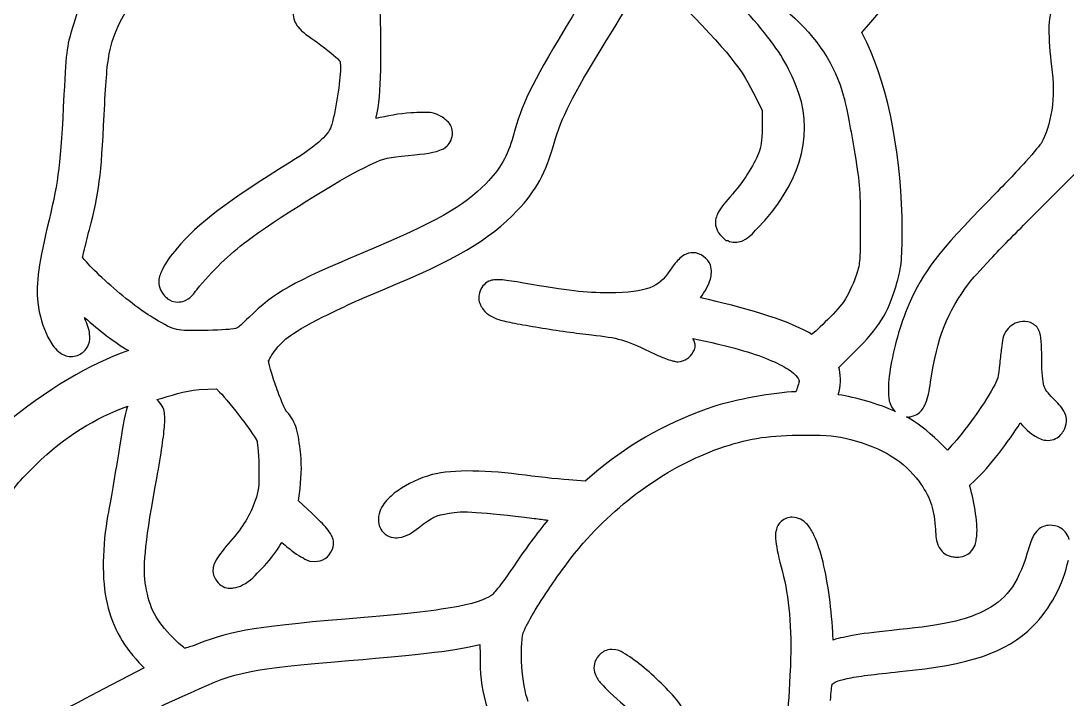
# Model space of a CAD drawing. Extents: x 3 to 173, y 187 to 306.
# Drawn here: x 15.92 to 23.84, y 260.88 to 266.01 of the extents above; entities that cross this region are included whole.
import ezdxf

# ---------------------------------------------------------------- set-up
doc = ezdxf.new("R2010")
doc.units = 0
doc.layers.add('Layer_1', color=7, linetype='CONTINUOUS')

msp = doc.modelspace()

# ---------------------------------------------------------------- linework, layer by layer
at = {"layer": 'Layer_1', "color": 7}
for points in [[(22.322239, 265.846415), (22.284757, 265.922482), (22.338227, 265.983668), (22.338763, 265.983668)], [(21.462926, 265.469919), (21.530727, 265.335423), (21.530163, 265.207543)], [(23.546517, 264.50532), (23.889925, 264.849278), (23.889922, 264.849341)], [(21.223689, 264.382923), (21.224226, 264.382923), (21.255092, 264.352056), (21.271077, 264.352056)], [(22.114984, 263.376414), (22.114984, 263.376979), (22.111676, 263.391852), (22.232944, 263.51257)], [(17.272581, 263.223749), (17.402666, 263.230353), (17.42637, 263.205546)], [(22.629283, 263.016488), (22.629847, 263.016488)], [(22.963872, 262.800989), (22.933005, 262.767365), (22.869062, 262.82855)], [(20.295985, 262.619074), (20.192356, 262.531983), (20.09865, 262.538587)], [(23.10165, 262.492903), (23.101113, 262.493468), (23.099448, 262.499536), (23.142442, 262.539225)], [(18.124206, 262.289972), (18.12367, 262.290536), (18.023902, 262.384242), (18.034925, 262.475744)], [(19.395852, 261.297278), (19.396416, 261.220107)], [(16.841532, 261.135254), (16.855863, 261.120917), (16.54994, 260.962167)]]:
    msp.add_lwpolyline(points, dxfattribs=at)
msp.add_lwpolyline([(16.731287, 263.098702)], close=True, dxfattribs=at)
for points in [[(22.338763, 265.983668), (22.50434, 266.173426), (22.586182, 266.318067), (22.79131, 266.775764)], [(16.675639, 266.004682), (16.796898, 266.251579), (16.919462, 266.376634), (17.238983, 266.571884)], [(21.572042, 265.891051), (21.450032, 266.04767), (21.270521, 266.238108), (20.977831, 266.536524)], [(20.312007, 266.396607), (20.2648, 266.325597), (20.188456, 266.199043), (20.041359, 265.955635)], [(18.612042, 265.282543), (18.651364, 265.458901), (18.653935, 265.727819), (18.635192, 266.307253)], [(20.79706, 266.260361), (21.247114, 265.810225), (21.359204, 265.675992), (21.462926, 265.469919)], [(23.742161, 266.172178), (23.710838, 266.084548), (23.700548, 266.016502), (23.699718, 265.948938)], [(16.347665, 266.078593), (16.346254, 266.067191), (16.339825, 266.040239), (16.323964, 265.990952)], [(17.983098, 266.072511), (17.979429, 266.027658), (18.000173, 265.990348), (18.018376, 265.967779)], [(20.343427, 265.846494), (20.399984, 265.938357), (20.454346, 266.027299), (20.496662, 266.097296)], [(21.739067, 266.063607), (21.944098, 265.88955), (22.084899, 265.672662), (22.146965, 265.442388)], [(16.323964, 265.990952), (16.271465, 265.827859), (16.266846, 265.805969), (16.248998, 265.453516)], [(16.591302, 265.761045), (16.608236, 265.8557), (16.629978, 265.91171), (16.675639, 266.004682)], [(18.018376, 265.967779), (18.054777, 265.922649), (18.096492, 265.895564), (18.167206, 265.846513)], [(20.041359, 265.955635), (19.783588, 265.529084), (19.711808, 265.380418), (19.646691, 265.140385)], [(23.699718, 265.948938), (23.699154, 265.878348), (23.707903, 265.7619), (23.720123, 265.66947)], [(18.167206, 265.846513), (18.233376, 265.800607), (18.319047, 265.726513), (18.322098, 265.723041)], [(19.957576, 265.085815), (20.014172, 265.285315), (20.087118, 265.430207), (20.343427, 265.846494)], [(21.808513, 265.462206), (21.758213, 265.60834), (21.694055, 265.734432), (21.572042, 265.891051)], [(22.59013, 264.433097), (22.590695, 264.948872), (22.48936, 265.507288), (22.322239, 265.846415)], [(16.55327, 265.29968), (16.564418, 265.53117), (16.57438, 265.666391), (16.591302, 265.761045)], [(18.322098, 265.723041), (18.338749, 265.704076), (18.337219, 265.704753), (18.33753, 265.703737)], [(18.33753, 265.703737), (18.337812, 265.702608), (18.340295, 265.687199), (18.340295, 265.648063)], [(23.720123, 265.66947), (23.75209, 265.427329), (23.718147, 265.217917), (23.640197, 265.084632)], [(18.340295, 265.648063), (18.340239, 265.560001), (18.305523, 265.330586), (18.275252, 265.228038)], [(16.248998, 265.453516), (16.222158, 264.923367), (16.209154, 264.809513), (16.136552, 264.507631)], [(21.495975, 264.443559), (21.802299, 264.75785), (21.924735, 265.124569), (21.808513, 265.462206)], [(22.146965, 265.442388), (22.160117, 265.393578), (22.197983, 265.207291), (22.224686, 265.051025)], [(16.441925, 264.434821), (16.514826, 264.712691), (16.53089, 264.835114), (16.55327, 265.29968)], [(18.87332, 265.315066), (18.785557, 265.309958), (18.691253, 265.292602), (18.60984, 265.272073)], [(18.60984, 265.272073), (18.610687, 265.275883), (18.611195, 265.278705), (18.612042, 265.282543)], [(19.019943, 265.317324), (18.980322, 265.321219), (18.940435, 265.319018), (18.87332, 265.315066)], [(19.133495, 265.266612), (19.110579, 265.2895), (19.059567, 265.313427), (19.019943, 265.317324)], [(18.275252, 265.228038), (18.253803, 265.155399), (18.189027, 265.084259), (17.958302, 264.940854)], [(19.187512, 265.163536), (19.182799, 265.233242), (19.151845, 265.248267), (19.133495, 265.266612)], [(21.530163, 265.207543), (21.529316, 265.091055), (21.525012, 265.064936), (21.502604, 265.008)], [(19.148927, 265.066522), (19.170178, 265.086672), (19.189875, 265.128681), (19.187512, 265.163536)], [(19.646691, 265.140385), (19.604772, 264.985885), (19.552891, 264.895664), (19.439433, 264.779341)], [(18.801661, 264.988247), (18.950192, 265.003572), (19.025167, 265.008313), (19.092706, 265.032895)], [(19.092706, 265.032895), (19.10958, 265.039047), (19.127679, 265.046385), (19.148927, 265.066522)], [(19.678661, 264.577044), (19.822919, 264.730313), (19.893697, 264.860655), (19.957576, 265.085815)], [(22.224686, 265.051025), (22.268803, 264.792851), (22.272224, 264.749953), (22.272642, 264.471146)], [(23.640197, 265.084632), (23.639633, 265.083503), (23.590896, 265.020156), (23.522237, 264.944622)], [(18.518889, 264.901157), (18.668638, 264.973318), (18.672417, 264.974927), (18.801661, 264.988247)], [(21.502604, 265.008), (21.4671, 264.917661), (21.390692, 264.796565), (21.287079, 264.678376)], [(17.958302, 264.940854), (17.48893, 264.649135), (17.258882, 264.477532), (17.10447, 264.292073)], [(17.631432, 264.346082), (17.835406, 264.499907), (18.345014, 264.817368), (18.518889, 264.901157)], [(23.522237, 264.944622), (23.453578, 264.869093), (23.360205, 264.770829), (23.250488, 264.659095)], [(19.439433, 264.779341), (19.273404, 264.609119), (19.068971, 264.492106), (18.511187, 264.258441)], [(21.287079, 264.678376), (21.241563, 264.626453), (21.213814, 264.599077), (21.191719, 264.550493)], [(23.250488, 264.659095), (22.860979, 264.262417), (22.74774, 264.115662), (22.640293, 263.866445)], [(18.661117, 263.978976), (19.200038, 264.200371), (19.471236, 264.35666), (19.678661, 264.577044)], [(16.136552, 264.507631), (16.059596, 264.187673), (16.034348, 264.027684), (16.051112, 263.883105)], [(21.191719, 264.550493), (21.180656, 264.526193), (21.172342, 264.488302), (21.181796, 264.452928)], [(23.259886, 264.211524), (23.341595, 264.29787), (23.444002, 264.402927), (23.546517, 264.50532)], [(16.400032, 264.268355), (16.410643, 264.313251), (16.425629, 264.372684), (16.441925, 264.434821)], [(21.181796, 264.452928), (21.191279, 264.417552), (21.210546, 264.396058), (21.223689, 264.382923)], [(21.387384, 264.350956), (21.437199, 264.375594), (21.454728, 264.401228), (21.495975, 264.443559)], [(22.272642, 264.471146), (22.272783, 264.320837), (22.272077, 264.243133), (22.267683, 264.19664)], [(22.543829, 264.008663), (22.582547, 264.136478), (22.58971, 264.195852), (22.59013, 264.433097)], [(17.2533, 263.978422), (17.368641, 264.119076), (17.501937, 264.248427), (17.631432, 264.346082)], [(21.271077, 264.352056), (21.276668, 264.349178), (21.276617, 264.346327), (21.283758, 264.343787)], [(21.283758, 264.343787), (21.317339, 264.331878), (21.362478, 264.338623), (21.387384, 264.350956)], [(16.390109, 264.223707), (16.392649, 264.236097), (16.395686, 264.249982), (16.400032, 264.268355)], [(17.10447, 264.292073), (17.056881, 264.234926), (17.014983, 264.183417), (16.988716, 264.120646)], [(18.511187, 264.258441), (17.975086, 264.033857), (17.842803, 263.958303), (17.648535, 263.770066)], [(21.011461, 264.25892), (20.954006, 264.25892), (20.923526, 264.230839), (20.899566, 264.207657)], [(21.138794, 264.166868), (21.124229, 264.211405), (21.060229, 264.25892), (21.011461, 264.25892)], [(16.418774, 264.18843), (16.405256, 264.203529), (16.397043, 264.214366), (16.390109, 264.223707)], [(16.559885, 264.048972), (16.503142, 264.100715), (16.452551, 264.150654), (16.418774, 264.18843)], [(20.899566, 264.207657), (20.875605, 264.184487), (20.855437, 264.157924), (20.833418, 264.124975)], [(21.138794, 264.059381), (21.146665, 264.090462), (21.153357, 264.122328), (21.138794, 264.166868)], [(22.267683, 264.19664), (22.263167, 264.150149), (22.25693, 264.131556), (22.236814, 264.07372)], [(23.101136, 264.035685), (23.113046, 264.051574), (23.178177, 264.125178), (23.259886, 264.211524)], [(16.988716, 264.120646), (16.977992, 264.094992), (16.964239, 264.072902), (16.966666, 264.026389)], [(20.833418, 264.124975), (20.786126, 264.054194), (20.746316, 264.019449), (20.681284, 263.993784)], [(16.904394, 263.778324), (16.815282, 263.832341), (16.673367, 263.945484), (16.559885, 264.048972)], [(16.966666, 264.026389), (16.969206, 263.979876), (17.000818, 263.941494), (17.016828, 263.926067)], [(19.426718, 264.016943), (19.402306, 263.992531), (19.384825, 263.950643), (19.387029, 263.913864)], [(19.509401, 264.053321), (19.489363, 264.051346), (19.460689, 264.050781), (19.426718, 264.016943)], [(19.566176, 264.052757), (19.54642, 264.05445), (19.529442, 264.055297), (19.509401, 264.053321)], [(19.724926, 264.029615), (19.655253, 264.041835), (19.605704, 264.04954), (19.566176, 264.052757)], [(20.372053, 263.955201), (20.186689, 263.955766), (20.068074, 263.969369), (19.724926, 264.029615)], [(21.064378, 263.917166), (21.095888, 263.964362), (21.126692, 264.011657), (21.138794, 264.059381)], [(22.236814, 264.07372), (22.217143, 264.017143), (22.171919, 263.924069), (22.153581, 263.896228)], [(22.232944, 263.51257), (22.417312, 263.696282), (22.479945, 263.797724), (22.543829, 264.008663)], [(22.804583, 263.279417), (22.856901, 263.627516), (22.926384, 263.802702), (23.101136, 264.035685)], [(17.016828, 263.926067), (17.025323, 263.917883), (17.03602, 263.904562), (17.066438, 263.892443)], [(17.171718, 263.899047), (17.221242, 263.926113), (17.227076, 263.94645), (17.2533, 263.978422)], [(18.212426, 263.775578), (18.340643, 263.840278), (18.497979, 263.911956), (18.661117, 263.978976)], [(20.681284, 263.993784), (20.616251, 263.96813), (20.51946, 263.954696), (20.372053, 263.955201)], [(16.051112, 263.883105), (16.06226, 263.786949), (16.090665, 263.695009), (16.127733, 263.621276)], [(17.066438, 263.892443), (17.09685, 263.880336), (17.146958, 263.885529), (17.171718, 263.899047)], [(19.387029, 263.913864), (19.389287, 263.877085), (19.405063, 263.849585), (19.421207, 263.829528)], [(21.882932, 263.654787), (21.708968, 263.752918), (21.383687, 263.848349), (21.064378, 263.917166)], [(22.153581, 263.896228), (22.112853, 263.834396), (21.94177, 263.666499), (21.904982, 263.641015)], [(22.640293, 263.866445), (22.572991, 263.710224), (22.523766, 263.529108), (22.500282, 263.380275)], [(16.408301, 263.758504), (16.407454, 263.760479), (16.406382, 263.766124), (16.405535, 263.768438)], [(16.405535, 263.768438), (16.52027, 263.669245), (16.625146, 263.585738), (16.736266, 263.518736)], [(17.268195, 263.669736), (17.086159, 263.668325), (17.084339, 263.669172), (16.904394, 263.778324)], [(17.648535, 263.770066), (17.59712, 263.720248), (17.57004, 263.697123), (17.560341, 263.691242)], [(17.945088, 263.620136), (17.982201, 263.650043), (18.084213, 263.710876), (18.212426, 263.775578)], [(19.421207, 263.829528), (19.453498, 263.789413), (19.492973, 263.768757), (19.538614, 263.75346)], [(16.444679, 263.625662), (16.443268, 263.674593), (16.428536, 263.712301), (16.408301, 263.758504)], [(17.560341, 263.691242), (17.550632, 263.685371), (17.55035, 263.685513), (17.512385, 263.680771)], [(19.538614, 263.75346), (19.571064, 263.742595), (19.606076, 263.735906), (19.658228, 263.725915)], [(19.658228, 263.725915), (19.710383, 263.715897), (19.77454, 263.704551), (19.842886, 263.693392)], [(19.842886, 263.693392), (19.979389, 263.671125), (20.132048, 263.649165), (20.239211, 263.637721)], [(23.430193, 263.71711), (23.392863, 263.694476), (23.363953, 263.659418), (23.352469, 263.610724)], [(23.582328, 263.719368), (23.527207, 263.753466), (23.46752, 263.739829), (23.430193, 263.71711)], [(23.598866, 263.706696), (23.594407, 263.710817), (23.582441, 263.719311), (23.582328, 263.719368)], [(23.609901, 263.695125), (23.60705, 263.698653), (23.603325, 263.702576), (23.598866, 263.706696)], [(23.621472, 263.677486), (23.618932, 263.682284), (23.615602, 263.688069), (23.609901, 263.695125)], [(16.127733, 263.621276), (16.146275, 263.584409), (16.166177, 263.55214), (16.195531, 263.523161)], [(16.424836, 263.542429), (16.441657, 263.571162), (16.445385, 263.601196), (16.444679, 263.625662)], [(17.512385, 263.680771), (17.478476, 263.676538), (17.358532, 263.670357), (17.268195, 263.669736)], [(17.830986, 263.500521), (17.859234, 263.53929), (17.901048, 263.584641), (17.945088, 263.620136)], [(20.239211, 263.637721), (20.43892, 263.616413), (20.498652, 263.598941), (20.677976, 263.511491)], [(21.023038, 263.544009), (21.028626, 263.574901), (21.015054, 263.590706), (21.0065, 263.61126)], [(21.0065, 263.61126), (21.132873, 263.584195), (21.272353, 263.552075), (21.357626, 263.527474)], [(21.904982, 263.641015), (21.899931, 263.643555), (21.906393, 263.641579), (21.882932, 263.654787)], [(23.352469, 263.610724), (23.346853, 263.586876), (23.345047, 263.568692), (23.340898, 263.53631)], [(23.630277, 263.656545), (23.628584, 263.661964), (23.62658, 263.667891), (23.621472, 263.677486)], [(23.636345, 263.630637), (23.634934, 263.638229), (23.633805, 263.645736), (23.630277, 263.656545)], [(23.641848, 263.582129), (23.640437, 263.60005), (23.63897, 263.615417), (23.636345, 263.630637)], [(16.352627, 263.482344), (16.378535, 263.492278), (16.408019, 263.513687), (16.424836, 263.542429)], [(20.935394, 263.443137), (20.967993, 263.45564), (21.013798, 263.492845), (21.023038, 263.544009)], [(23.340898, 263.53631), (23.336721, 263.503928), (23.332205, 263.464137), (23.328226, 263.424415)], [(23.646251, 263.453145), (23.646251, 263.501676), (23.644558, 263.546301), (23.641848, 263.582129)], [(16.736266, 263.518736), (16.44096, 263.414607), (16.134466, 263.238659), (15.76392, 262.931141)], [(16.195531, 263.523161), (16.210206, 263.508655), (16.227222, 263.493985), (16.253409, 263.483472)], [(16.253409, 263.483472), (16.279599, 263.472946), (16.318568, 263.469333), (16.352627, 263.482344)], [(17.795158, 263.442643), (17.795158, 263.420009), (17.80275, 263.46175), (17.830986, 263.500521)], [(17.811143, 263.376496), (17.799882, 263.416047), (17.795158, 263.455992), (17.795158, 263.442643)], [(20.677976, 263.511491), (20.722008, 263.490014), (20.764249, 263.471969), (20.799794, 263.458575)], [(20.799794, 263.458575), (20.817574, 263.451886), (20.833387, 263.446298), (20.849403, 263.442037)], [(21.357626, 263.527474), (21.528899, 263.478062), (21.653917, 263.425369), (21.72694, 263.377543)], [(23.662789, 263.254706), (23.65215, 263.288485), (23.646251, 263.34734), (23.646251, 263.453145)], [(17.85579, 263.239796), (17.838603, 263.287754), (17.822398, 263.336945), (17.811143, 263.376496)], [(20.849403, 263.442037), (20.857419, 263.439779), (20.865549, 263.437916), (20.876415, 263.436533)], [(20.876415, 263.436533), (20.88728, 263.435122), (20.898231, 263.428913), (20.935394, 263.443137)], [(21.72694, 263.377543), (21.799962, 263.329721), (21.811248, 263.299557), (21.811276, 263.282733)], [(22.106715, 263.184593), (22.123563, 263.25163), (22.129434, 263.313863), (22.114984, 263.376414)], [(22.500282, 263.380275), (22.488542, 263.30578), (22.482793, 263.240677), (22.487054, 263.18294)], [(23.328226, 263.424415), (23.317219, 263.314368), (23.313805, 263.301004), (23.278617, 263.238653)], [(21.811276, 263.282733), (21.811237, 263.299413), (21.800885, 263.241134), (21.79033, 263.219343)], [(16.952324, 263.149886), (17.058781, 263.173734), (17.154556, 263.21809), (17.272581, 263.223749)], [(17.907053, 263.109158), (17.891446, 263.144665), (17.872983, 263.191838), (17.85579, 263.239796)], [(21.79033, 263.219343), (21.784262, 263.206841), (21.786596, 263.210623), (21.784818, 263.207772)], [(22.767651, 263.119016), (22.786532, 263.164135), (22.794265, 263.210722), (22.804583, 263.279417)], [(23.278617, 263.238653), (23.197715, 263.095245), (23.063217, 262.908752), (22.963872, 262.800989)], [(23.732795, 263.156038), (23.687551, 263.201287), (23.673432, 263.22093), (23.662789, 263.254706)], [(17.009098, 263.048464), (17.005486, 263.079421), (16.987226, 263.117766), (16.952324, 263.149886)], [(17.42637, 263.205546), (17.46574, 263.164663), (17.535892, 263.079646), (17.595593, 263.001045)], [(21.784818, 263.207772), (21.623816, 263.202156), (21.321773, 263.146942), (21.165803, 263.095874)], [(22.539971, 263.057814), (22.405184, 263.117323), (22.241219, 263.166249), (22.106715, 263.184593)], [(22.487054, 263.18294), (22.489312, 263.154068), (22.492309, 263.126806), (22.508001, 263.094192)], [(23.813273, 263.061231), (23.791768, 263.099151), (23.768823, 263.12001), (23.732795, 263.156038)], [(16.034551, 262.653872), (16.257177, 262.875543), (16.487241, 263.007886), (16.731287, 263.098702)], [(16.727432, 263.090413), (16.70477, 263.022674), (16.691756, 262.930308), (16.660735, 262.738188)], [(16.73129, 263.098682), (16.730443, 263.096142), (16.728307, 263.093038), (16.727432, 263.090413)], [(17.926899, 263.067265), (17.921791, 263.076776), (17.914843, 263.091395), (17.907053, 263.109158)], [(17.926899, 263.064443), (17.939571, 263.051771), (17.932007, 263.057641), (17.926899, 263.067265)], [(18.002967, 262.944276), (17.986598, 262.992124), (17.95734, 263.034017), (17.926899, 263.064443)], [(21.165803, 263.095874), (20.847693, 262.991723), (20.538237, 262.822246), (20.295985, 262.619074)], [(22.508001, 263.094192), (22.513499, 263.082762), (22.527294, 263.069977), (22.539971, 263.057814)], [(22.720246, 263.050665), (22.745138, 263.072001), (22.758216, 263.09645), (22.767651, 263.119016)], [(23.833113, 262.985164), (23.83396, 263.014374), (23.824026, 263.042272), (23.813273, 263.061231)], [(17.007433, 262.925542), (17.011864, 262.974403), (17.013292, 263.012111), (17.009098, 263.048464)], [(17.595593, 263.001045), (17.625441, 262.961742), (17.65283, 262.923659), (17.673864, 262.893004)], [(22.869062, 262.82855), (22.774842, 262.919231), (22.701916, 262.973661), (22.622671, 263.017617)], [(22.622671, 263.017617), (22.624928, 263.017509), (22.627003, 263.016488), (22.629283, 263.016488)], [(22.629847, 263.016488), (22.658321, 263.017052), (22.695351, 263.029329), (22.720246, 263.050665)], [(23.814374, 262.919017), (23.821881, 262.933015), (23.832295, 262.955951), (23.833113, 262.985164)], [(16.937431, 262.4763), (16.975664, 262.686655), (16.998549, 262.827817), (17.007433, 262.925542)], [(18.036591, 262.770094), (18.027108, 262.845653), (18.019319, 262.89643), (18.002967, 262.944276)], [(23.142442, 262.539225), (23.24632, 262.635347), (23.39826, 262.83503), (23.483096, 262.972478)], [(23.483096, 262.972478), (23.529273, 262.922367), (23.57709, 262.87271), (23.641292, 262.848456)], [(23.749333, 262.853423), (23.78303, 262.870102), (23.802072, 262.896047), (23.814374, 262.919017)], [(17.673864, 262.893004), (17.69489, 262.862352), (17.710776, 262.832781), (17.708592, 262.837883)], [(17.708592, 262.837883), (17.710003, 262.834723), (17.723603, 262.76695), (17.724027, 262.63724)], [(21.246812, 262.793335), (21.440969, 262.857806), (21.593248, 262.879875), (21.849842, 262.879875)], [(21.849842, 262.879875), (22.042552, 262.879875), (22.08189, 262.876178), (22.199862, 262.846251)], [(22.199862, 262.846251), (22.443327, 262.784521), (22.604919, 262.681733), (22.718005, 262.528198)], [(23.641292, 262.848456), (23.671276, 262.837138), (23.71563, 262.836715), (23.749333, 262.853423)], [(16.660735, 262.738188), (16.635335, 262.580951), (16.59934, 262.372598), (16.58191, 262.278474)], [(18.034925, 262.475744), (18.047625, 262.583985), (18.048517, 262.674186), (18.036591, 262.770094)], [(20.177452, 262.062975), (20.484445, 262.410252), (20.857698, 262.664125), (21.246812, 262.793335)], [(15.774376, 262.302195), (15.873699, 262.495026), (15.868486, 262.488518), (16.034551, 262.653872)], [(17.724027, 262.63724), (17.724292, 262.481727), (17.722333, 262.459646), (17.696465, 262.385337)], [(19.034252, 262.581025), (18.937732, 262.555907), (18.84748, 262.511694), (18.77463, 262.459759)], [(19.741461, 262.576622), (19.456109, 262.614163), (19.195068, 262.622881), (19.034252, 262.581025)], [(20.09865, 262.538587), (20.029819, 262.543074), (19.864135, 262.560487), (19.741461, 262.576622)], [(22.718005, 262.528198), (22.795992, 262.422314), (22.828749, 262.333115), (22.839824, 262.190305)], [(16.867976, 261.739325), (16.845483, 261.868354), (16.859114, 262.045375), (16.937431, 262.4763)], [(18.77463, 262.459759), (18.738206, 262.433795), (18.706225, 262.406405), (18.67982, 262.373769)], [(23.145197, 262.285648), (23.135855, 262.357558), (23.121744, 262.431862), (23.10165, 262.492903)], [(17.696465, 262.385337), (17.657944, 262.275048), (17.605931, 262.188863), (17.510153, 262.078861)], [(18.67982, 262.373769), (18.653404, 262.341133), (18.628007, 262.302121), (18.628007, 262.244785)], [(16.58191, 262.278474), (16.538899, 262.046024), (16.532419, 261.784255), (16.575295, 261.606542)], [(18.237759, 262.173665), (18.211173, 262.205821), (18.175701, 262.241362), (18.124206, 262.289972)], [(18.930625, 262.179741), (19.045216, 262.265269), (19.056259, 262.2708), (19.163789, 262.290536)], [(19.163789, 262.290536), (19.258514, 262.307921), (19.40076, 262.301825), (19.805404, 262.250297)], [(23.150158, 262.092171), (23.16204, 262.15536), (23.154538, 262.213738), (23.145197, 262.285648)], [(18.628007, 262.244785), (18.628007, 262.216901), (18.631817, 262.178), (18.665489, 262.14281)], [(19.90848, 262.237625), (19.836308, 262.150486), (19.725995, 262.000668), (19.65382, 261.892013)], [(19.805404, 262.250297), (19.84537, 262.245217), (19.87362, 262.241999), (19.90848, 262.237625)], [(21.675118, 262.227798), (21.652681, 262.207393), (21.643201, 262.183989), (21.638186, 262.166062)], [(21.757247, 262.259218), (21.73196, 262.259218), (21.697538, 262.248211), (21.675118, 262.227798)], [(21.864735, 262.211813), (21.842241, 262.234363), (21.805993, 262.259218), (21.757247, 262.259218)], [(21.915447, 262.139053), (21.901759, 262.165272), (21.887225, 262.189275), (21.864735, 262.211813)], [(22.839824, 262.190305), (22.844678, 262.127615), (22.842364, 262.098233), (22.860217, 262.049744)], [(23.705241, 262.198585), (23.675405, 262.198585), (23.639077, 262.183345), (23.618701, 262.164961)], [(23.790681, 262.176544), (23.759154, 262.195678), (23.728917, 262.198585), (23.705241, 262.198585)], [(18.273036, 262.121849), (18.262735, 262.142903), (18.251051, 262.157587), (18.237759, 262.173665)], [(18.279652, 262.01822), (18.297714, 262.065111), (18.283337, 262.100807), (18.273036, 262.121849)], [(18.665489, 262.14281), (18.699169, 262.107622), (18.751996, 262.100473), (18.783449, 262.105328)], [(18.783449, 262.105328), (18.846359, 262.115036), (18.880974, 262.142685), (18.930625, 262.179741)], [(21.638186, 262.166062), (21.628167, 262.130211), (21.631249, 262.106378), (21.634326, 262.077867)], [(21.983798, 261.94778), (21.964099, 262.023286), (21.942814, 262.086602), (21.915447, 262.139053)], [(23.580118, 262.112595), (23.563297, 262.079183), (23.552178, 262.04351), (23.536021, 261.990226)], [(23.618701, 262.164961), (23.598324, 262.146589), (23.588523, 262.1293), (23.580118, 262.112595)], [(23.853521, 262.091657), (23.845336, 262.121251), (23.822208, 262.15742), (23.790681, 262.176544)], [(17.510153, 262.078861), (17.458326, 262.019337), (17.424956, 261.97896), (17.401012, 261.936096)], [(17.746624, 261.8727), (17.796016, 261.925309), (17.844047, 261.982674), (17.877262, 262.036412)], [(17.877262, 262.036412), (17.884656, 262.04835), (17.889869, 262.056252), (17.897658, 262.068932)], [(17.897658, 262.068932), (17.929157, 262.042262), (17.961062, 262.013947), (17.991364, 261.992865)], [(19.893579, 261.682085), (19.985442, 261.820763), (20.096824, 261.971766), (20.177452, 262.062975)], [(21.634326, 262.077867), (21.640478, 262.02085), (21.656649, 261.949603), (21.683937, 261.847461)], [(22.860217, 262.049744), (22.869192, 262.025501), (22.894885, 261.99109), (22.92416, 261.975881)], [(23.103303, 261.992952), (23.1461, 262.033307), (23.145177, 262.065726), (23.150158, 262.092171)], [(17.991364, 261.992865), (18.014535, 261.97675), (18.036235, 261.962924), (18.057512, 261.951525)], [(18.057512, 261.951525), (18.078791, 261.940123), (18.088271, 261.925617), (18.142949, 261.925617)], [(18.142949, 261.925617), (18.207473, 261.925617), (18.253337, 261.949719), (18.279652, 262.01822)], [(22.064274, 261.3894), (22.053013, 261.599123), (22.023202, 261.796771), (21.983798, 261.94778)], [(22.92416, 261.975881), (22.953432, 261.960669), (22.972254, 261.960669), (22.983689, 261.959343)], [(22.983689, 261.959343), (22.995797, 261.957932), (23.009625, 261.956182), (23.030544, 261.958778)], [(23.030544, 261.958778), (23.051485, 261.961318), (23.081905, 261.972776), (23.103303, 261.992952)], [(23.536021, 261.990226), (23.46054, 261.741439), (23.372696, 261.630912), (23.200329, 261.547047)], [(17.401012, 261.936096), (17.389046, 261.914675), (17.376349, 261.891604), (17.376207, 261.85231)], [(17.600554, 261.747024), (17.660975, 261.778241), (17.697235, 261.820091), (17.746624, 261.8727)], [(19.65382, 261.892013), (19.620286, 261.841535), (19.583484, 261.790221), (19.552395, 261.749248)], [(23.579026, 261.43516), (23.707445, 261.563374), (23.809757, 261.754754), (23.846917, 261.934561)], [(17.376207, 261.85231), (17.37608, 261.813019), (17.407362, 261.762264), (17.437393, 261.743722)], [(21.683937, 261.847461), (21.734345, 261.658821), (21.755399, 261.42163), (21.74402, 261.134737)], [(17.076335, 261.346861), (16.943919, 261.48112), (16.897725, 261.568564), (16.867976, 261.739325)], [(17.437393, 261.743722), (17.480737, 261.71708), (17.508141, 261.722414), (17.532203, 261.725519)], [(17.532203, 261.725519), (17.556389, 261.728651), (17.578121, 261.735396), (17.600554, 261.747024)], [(19.552395, 261.749248), (19.521308, 261.708275), (19.488934, 261.672421), (19.492312, 261.675385)], [(19.492312, 261.675385), (19.464372, 261.65086), (19.387487, 261.615006), (19.232691, 261.584986)], [(19.775618, 261.491915), (19.806336, 261.546079), (19.847644, 261.612746), (19.893579, 261.682085)], [(16.575295, 261.606542), (16.620357, 261.419728), (16.702368, 261.275817), (16.841532, 261.135254)], [(19.232691, 261.584986), (19.077895, 261.554966), (18.848803, 261.528742), (18.52107, 261.501753)], [(18.52107, 261.501753), (17.720541, 261.435829), (17.519774, 261.404268), (17.268709, 261.303865)], [(19.723802, 261.386632), (19.724367, 261.389172), (19.744884, 261.437751), (19.775618, 261.491915)], [(23.200329, 261.547047), (23.059785, 261.478662), (22.90901, 261.444205), (22.566432, 261.409794)], [(22.566432, 261.409794), (22.26623, 261.379638), (22.166106, 261.360326), (22.067582, 261.330972)], [(22.572506, 261.092302), (23.105093, 261.145227), (23.374776, 261.23124), (23.579026, 261.43516)], [(17.162876, 261.26969), (17.163722, 261.269512), (17.138605, 261.283717), (17.076335, 261.346861)], [(19.760734, 260.865734), (19.712632, 260.98985), (19.694711, 261.275005), (19.723802, 261.386632)], [(22.067582, 261.330972), (22.066453, 261.351179), (22.065606, 261.366484), (22.064274, 261.3894)], [(17.268709, 261.303865), (17.188177, 261.271663), (17.162052, 261.269868), (17.162876, 261.26969)], [(18.404216, 261.175459), (18.985667, 261.225065), (19.222102, 261.253567), (19.395852, 261.297278)], [(20.392991, 261.25931), (20.349746, 261.25931), (20.325368, 261.241784), (20.307001, 261.225686)], [(20.479531, 261.234503), (20.457405, 261.24613), (20.43945, 261.25931), (20.392991, 261.25931)], [(20.546229, 261.19261), (20.523171, 261.208922), (20.501646, 261.222881), (20.479531, 261.234503)], [(17.205875, 260.932923), (17.573139, 261.098994), (17.632778, 261.109642), (18.404216, 261.175459)], [(19.396416, 261.220107), (19.397827, 260.936267), (19.431711, 260.812022), (19.614695, 260.429111)], [(20.266211, 261.166707), (20.249645, 261.123516), (20.262742, 261.077695), (20.276684, 261.052055)], [(20.307001, 261.225686), (20.288628, 261.209571), (20.275586, 261.191066), (20.266211, 261.166707)], [(20.693953, 261.072998), (20.643186, 261.118309), (20.592361, 261.160005), (20.546229, 261.19261)], [(21.74402, 261.134737), (21.72909, 260.758642), (21.712586, 260.644461), (21.65858, 260.50856)], [(22.173426, 261.039939), (22.251969, 261.056421), (22.378938, 261.073069), (22.572506, 261.092302)], [(20.276684, 261.052055), (20.290626, 261.026401), (20.306428, 261.008257), (20.326844, 260.986458)], [(20.836718, 260.932988), (20.794641, 260.978826), (20.744719, 261.027682), (20.693953, 261.072998)], [(22.059877, 260.993073), (22.062699, 261.003854), (22.054315, 260.989178), (22.068143, 261.003007)], [(22.068143, 261.003007), (22.072828, 261.007664), (22.09487, 261.02344), (22.173426, 261.039939)], [(16.54994, 260.962167), (16.309715, 260.837317), (15.975609, 260.65527), (15.801941, 260.555369)], [(15.863115, 260.227367), (16.451791, 260.568331), (16.775201, 260.738187), (17.205875, 260.932923)], [(20.326844, 260.986458), (20.367676, 260.942866), (20.42854, 260.887322), (20.525833, 260.802353)], [(20.936489, 260.799593), (20.91281, 260.84943), (20.878794, 260.887152), (20.836718, 260.932988)], [(22.04775, 260.872908), (22.052604, 260.944068), (22.057083, 260.982301), (22.059877, 260.993073)]]:
    msp.add_open_spline(points, degree=3, dxfattribs=at)

doc.saveas('drawing.dxf')
